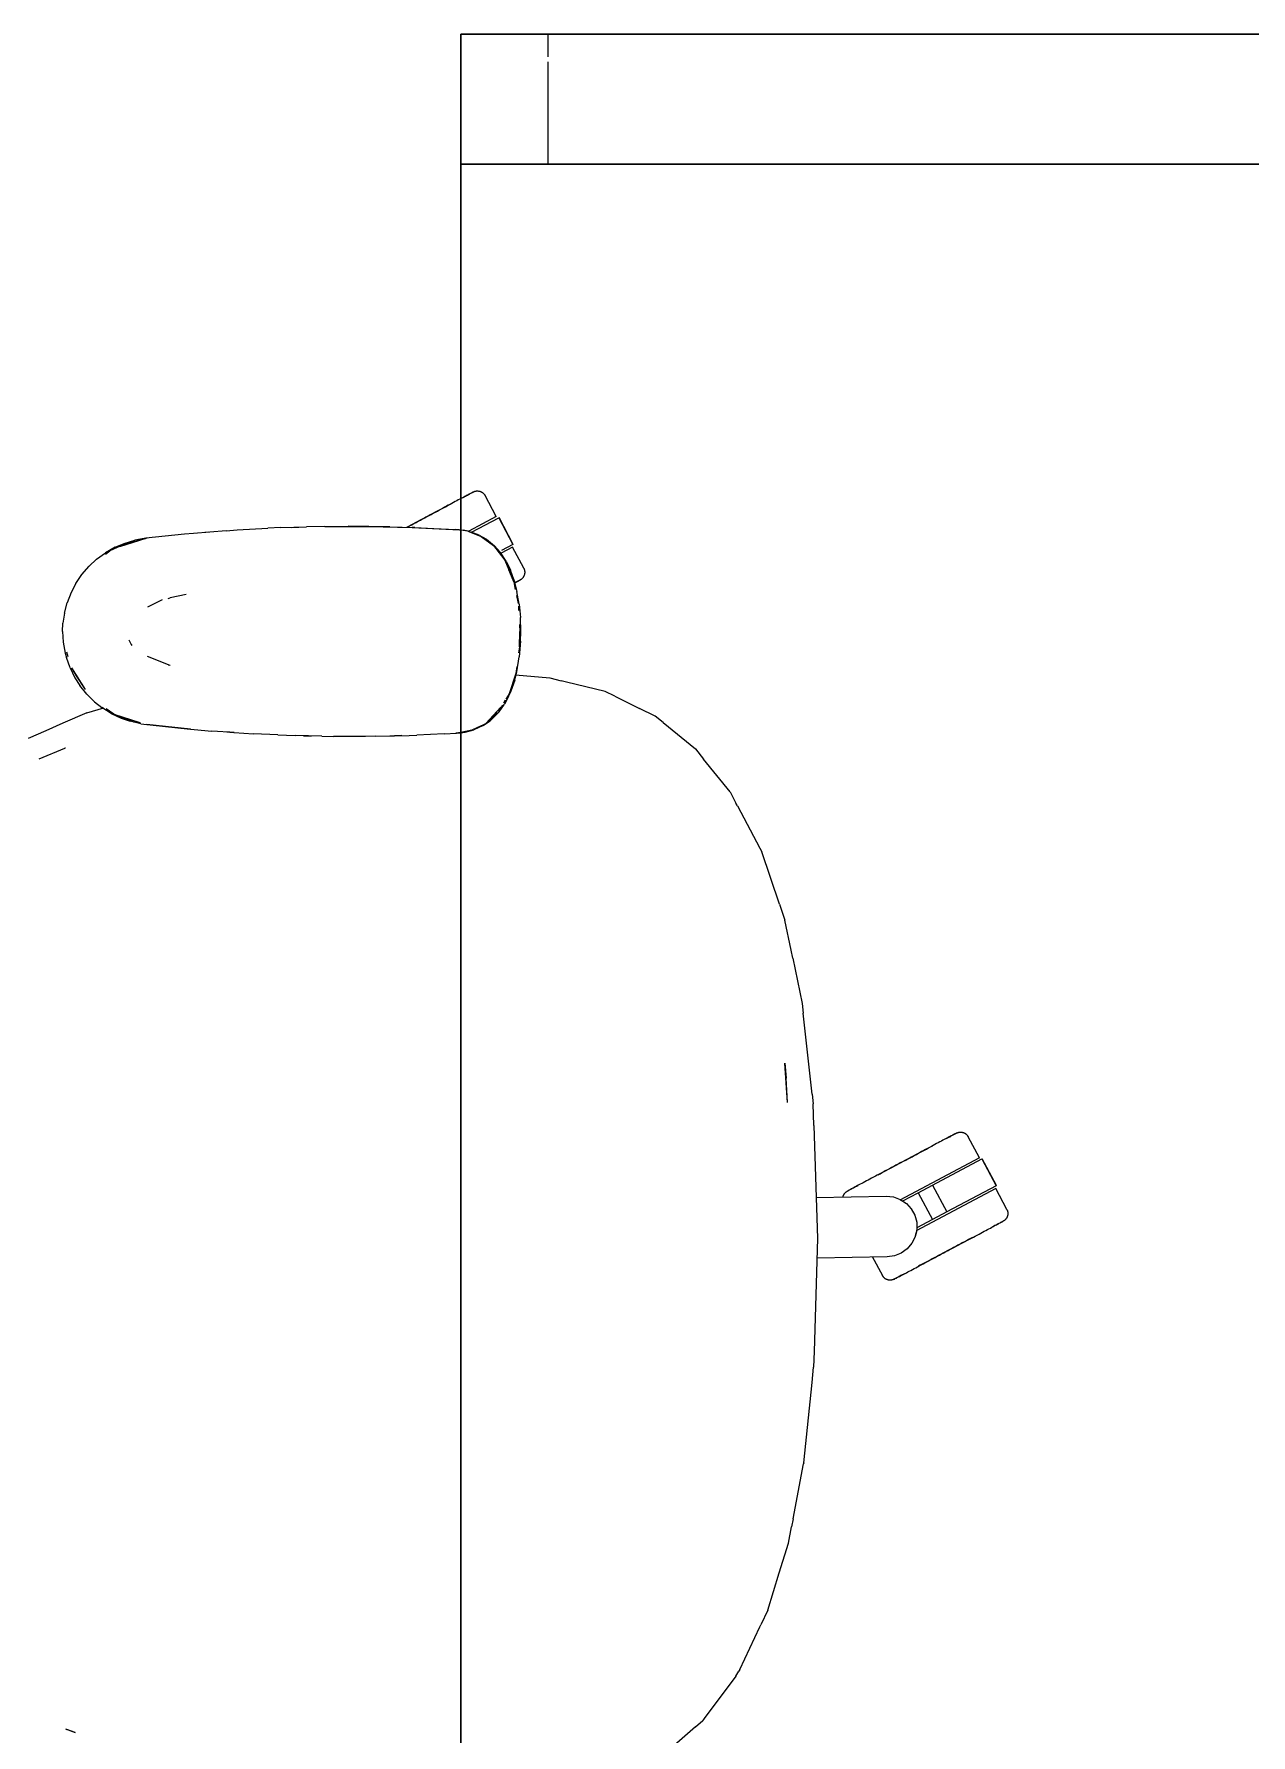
# Model space of a CAD drawing. Header units: millimetres. Extents: x 155927 to 326028, y -36033 to 97293.
# Drawn here: x 174554 to 175115, y 10221 to 11006 of the extents above; entities that cross this region are included whole.
import ezdxf

# ---------------------------------------------------------------- set-up
doc = ezdxf.new("R2010")
doc.units = ezdxf.units.MM
doc.header["$MEASUREMENT"] = 0
doc.layers.add('G-IMPT', color=8, linetype='CONTINUOUS', lineweight=9)
doc.layers.add('I-FURN', color=8, linetype='CONTINUOUS', lineweight=9)

msp = doc.modelspace()

# ---------------------------------------------------------------- linework, layer by layer
at = {"layer": 'G-IMPT'}
for p, q in [((174606.19, 10773.01), (174593.73, 10769.18)), ((174597.22, 10770.97), (174605.62, 10772.88)), ((174605.67, 10773.01), (174600.63, 10772.11)), ((174606.19, 10773.01), (174602.87, 10772.09)), ((174623.6, 10774.91), (174605.67, 10773.01)), ((174627.73, 10775.26), (174623.6, 10774.91)), ((174642.79, 10776.51), (174627.73, 10775.26)), ((174634.6, 10775.86), (174632.93, 10775.69)), ((174642.79, 10776.51), (174647.88, 10776.83)), ((174647.88, 10776.83), (174662.01, 10777.64)), ((174668.04, 10777.9), (174662.01, 10777.64)), ((174668.04, 10777.9), (174679.8, 10778.29)), ((174672.92, 10778.04), (174674.86, 10778.15)), ((174674.86, 10778.15), (174676.36, 10778.16)), ((174688.22, 10778.45), (174679.8, 10778.29)), ((174688.22, 10778.45), (174699.01, 10778.54)), ((174688.22, 10778.45), (174708.4, 10778.5)), ((174688.22, 10778.45), (174718.23, 10778.34)), ((174718.23, 10778.34), (174699.01, 10778.54)), ((174708.4, 10778.5), (174718.23, 10778.34)), ((174708.4, 10778.5), (174729.8, 10777.99)), ((174708.4, 10778.5), (174728.59, 10778.03)), ((174708.4, 10778.46), (174710.44, 10778.48)), ((174710.44, 10778.48), (174712.35, 10778.41)), ((174718.23, 10778.34), (174729.8, 10777.99)), ((174729.8, 10777.99), (174728.59, 10778.03)), ((174728.59, 10778.03), (174750.37, 10776.95)), ((174728.59, 10778.03), (174748.77, 10777.06)), ((174729.8, 10777.99), (174750.37, 10776.95)), ((174750.37, 10776.95), (174748.77, 10777.06)), ((174750.37, 10776.95), (174752.02, 10776.69)), ((174754.23, 10776.23), (174751.07, 10776.71)), ((174754.41, 10776.25), (174752.02, 10776.69)), ((174754.23, 10776.23), (174760.43, 10773.82)), ((174754.41, 10776.25), (174755.76, 10775.88)), ((174759.4, 10774.49), (174755.76, 10775.88)), ((174759.4, 10774.49), (174762.83, 10772.53)), ((174760.43, 10773.82), (174766.05, 10769.65)), ((174762.83, 10772.53), (174766.57, 10769.45)), ((174583, 10763.33), (174587.09, 10766.32)), ((174587.05, 10765.63), (174589.15, 10767.23)), ((174591.53, 10768.84), (174587.09, 10766.32)), ((174597.22, 10770.97), (174589.15, 10767.23)), ((174591.53, 10768.84), (174595.77, 10770.65)), ((174593.73, 10769.18), (174602.87, 10772.09)), ((174595.77, 10770.65), (174600.63, 10772.11)), ((174766.06, 10769.65), (174771.27, 10762.86)), ((174769.24, 10766.41), (174766.57, 10769.45)), ((174771.9, 10762.37), (174769.24, 10766.41)), ((174576.24, 10756.33), (174579.57, 10760.16)), ((174583, 10763.33), (174579.57, 10760.16)), ((174771.27, 10762.86), (174773.11, 10758.47)), ((174771.9, 10762.37), (174773.88, 10758.29)), ((174775.44, 10752.84), (174773.11, 10758.47)), ((174775.46, 10753.96), (174773.88, 10758.29)), ((174573.41, 10752.16), (174571.22, 10748)), ((174573.41, 10752.16), (174576.24, 10756.33)), ((174775.44, 10752.84), (174776.15, 10749.38)), ((174775.46, 10753.96), (174776.89, 10748.48)), ((174568.13, 10738.42), (174569.39, 10743.29)), ((174571.22, 10748), (174569.39, 10743.29)), ((174606.56, 10741.44), (174613.34, 10744.7)), ((174616.04, 10745.22), (174616.96, 10745.47)), ((174624.39, 10747.04), (174616.96, 10745.47)), ((174776.71, 10746.63), (174777.48, 10742.88)), ((174777.89, 10742.55), (174776.89, 10748.48)), ((174777.55, 10741.75), (174777.68, 10739.68)), ((174777.89, 10742.55), (174778.46, 10736.4)), ((174567.31, 10730.06), (174567.48, 10733.91)), ((174568.13, 10738.42), (174567.48, 10733.91)), ((174778.07, 10733.17), (174778.27, 10730.06)), ((174778.64, 10730.06), (174778.46, 10736.4)), ((174567.31, 10730.06), (174567.61, 10725.02)), ((174597.92, 10726.23), (174598.94, 10724.01)), ((174778.55, 10725.55), (174777.98, 10718.24)), ((174778.03, 10722.89), (174778.27, 10730.06)), ((174778.55, 10725.55), (174778.64, 10730.06)), ((174567.61, 10725.02), (174568.49, 10720.07)), ((174568.49, 10720.07), (174569.05, 10717.94)), ((174570.76, 10713.17), (174569.05, 10717.94)), ((174569.85, 10718.38), (174569.23, 10720.41)), ((174598.94, 10724.01), (174599.24, 10723.56)), ((174616.89, 10714.34), (174606.46, 10718.48)), ((174776.86, 10711.47), (174777.98, 10718.24)), ((174778.03, 10722.89), (174777.64, 10720.11)), ((174570.76, 10713.17), (174573, 10708.66)), ((174571.41, 10713.26), (174573.57, 10709.59)), ((174571.41, 10713.26), (174577.73, 10703.31)), ((174616.89, 10714.34), (174616.04, 10714.51)), ((174776.31, 10710.63), (174773.28, 10701.24)), ((174775.88, 10707.55), (174776.86, 10711.47)), ((174776.18, 10710.01), (174792.05, 10708.57)), ((174776.77, 10713.92), (174776.31, 10710.63)), ((174573, 10708.66), (174575.27, 10705.11)), ((174573.57, 10709.59), (174577.73, 10703.31)), ((174578.46, 10701.14), (174575.27, 10705.11)), ((174774.14, 10702.46), (174771.94, 10697.82)), ((174775.88, 10707.55), (174774.14, 10702.46)), ((174792.05, 10708.57), (174797.34, 10707.27)), ((174799.72, 10706.69), (174797.34, 10707.27)), ((174817.66, 10702.29), (174799.72, 10706.69)), ((174822.02, 10700.14), (174817.66, 10702.29)), ((174578.46, 10701.14), (174582.06, 10697.59)), ((174578.54, 10692.52), (174586.36, 10694.78)), ((174582.06, 10697.59), (174585.37, 10694.96)), ((174589.7, 10692.23), (174585.37, 10694.96)), ((174591.02, 10691.84), (174587.44, 10694.26)), ((174769.51, 10695.03), (174762.61, 10687.64)), ((174769.51, 10695.03), (174768.23, 10693.56)), ((174770.2, 10696.09), (174768.32, 10692.94)), ((174768.68, 10692.99), (174771.13, 10696.45)), ((174771.53, 10698.32), (174770.67, 10696.88)), ((174771.94, 10697.82), (174771.13, 10696.45)), ((174773.28, 10701.24), (174771.81, 10698.79)), ((174822.02, 10700.14), (174833.49, 10694.49)), ((174840.65, 10690.97), (174833.49, 10694.49)), ((174567.41, 10687.66), (174559.58, 10684.24)), ((174578.54, 10692.52), (174567.41, 10687.66)), ((174589.7, 10692.23), (174594.28, 10690.04)), ((174600.24, 10688.23), (174591.02, 10691.84)), ((174591.02, 10691.84), (174593.73, 10690.94)), ((174591.02, 10691.84), (174602.87, 10688.02)), ((174593.73, 10690.94), (174602.87, 10688.02)), ((174594.28, 10690.04), (174598.41, 10688.6)), ((174603.37, 10687.44), (174598.41, 10688.6)), ((174603.29, 10687.66), (174600.24, 10688.23)), ((174603.37, 10687.44), (174626.32, 10684.98)), ((174603.37, 10687.44), (174606.19, 10687.11)), ((174603.37, 10687.44), (174624.81, 10685.09)), ((174626.32, 10684.98), (174606.19, 10687.11)), ((174760.37, 10686.53), (174756.11, 10684.43)), ((174761.28, 10686.61), (174756.95, 10684.62)), ((174760.37, 10686.53), (174762.61, 10687.64)), ((174761.28, 10686.61), (174764.5, 10688.81)), ((174767.69, 10692.36), (174762.61, 10687.64)), ((174762.61, 10687.64), (174765.02, 10689.87)), ((174765.82, 10689.95), (174764.5, 10688.81)), ((174767.69, 10692.93), (174765.02, 10689.87)), ((174765.82, 10689.95), (174768.68, 10692.99)), ((174844.31, 10687.99), (174840.65, 10690.97)), ((174844.31, 10687.99), (174859.25, 10675.82)), ((174559.58, 10684.24), (174551.41, 10680.67)), ((174624.81, 10685.09), (174636.2, 10684.1)), ((174646.49, 10683.37), (174636.2, 10684.1)), ((174644.45, 10683.51), (174643.03, 10683.64)), ((174644.45, 10683.51), (174646.35, 10683.42)), ((174646.49, 10683.37), (174655.36, 10682.81)), ((174666.67, 10682.27), (174655.36, 10682.81)), ((174666.67, 10682.27), (174674.55, 10681.98)), ((174686.85, 10681.69), (174674.55, 10681.98)), ((174678.42, 10681.9), (174680.08, 10681.82)), ((174680.08, 10681.82), (174682.16, 10681.82)), ((174686.85, 10681.69), (174692.33, 10681.61)), ((174707.04, 10681.61), (174692.33, 10681.61)), ((174711.55, 10681.66), (174707.04, 10681.61)), ((174711.55, 10681.66), (174727.22, 10682.04)), ((174718.28, 10681.83), (174720.49, 10681.83)), ((174723.82, 10681.98), (174720.49, 10681.83)), ((174727.22, 10682.04), (174730.77, 10682.16)), ((174743.33, 10682.78), (174730.77, 10682.16)), ((174743.33, 10682.78), (174748.99, 10683.06)), ((174751.07, 10683.49), (174748.77, 10683.06)), ((174748.99, 10683.06), (174751.07, 10683.32)), ((174756.11, 10684.43), (174751.07, 10683.49)), ((174751.07, 10683.32), (174753, 10683.56)), ((174753, 10683.56), (174756.95, 10684.62)), ((174556.52, 10671.21), (174568.37, 10676.14)), ((174568.64, 10676.24), (174568.37, 10676.14)), ((174859.25, 10675.82), (174863.02, 10671.16)), ((174875.22, 10656.02), (174863.02, 10671.16)), ((174875.22, 10656.02), (174877.93, 10650.89)), ((174878.66, 10649.52), (174877.93, 10650.89)), ((174878.66, 10649.52), (174888.95, 10630.01)), ((174888.95, 10630.01), (174889.83, 10628.35)), ((174897.98, 10604.26), (174889.83, 10628.35)), ((174897.98, 10604.26), (174900.5, 10596.82)), ((174903.37, 10583), (174900.5, 10596.82)), ((174904.13, 10579.32), (174903.37, 10583)), ((174904.13, 10579.32), (174908.48, 10558.38)), ((174908.48, 10558.38), (174908.97, 10553.96)), ((174913.09, 10516.52), (174908.97, 10553.96)), ((174900.45, 10530.96), (174901.06, 10524.01)), ((174901.7, 10512.68), (174900.45, 10530.96)), ((174901.7, 10512.68), (174901.06, 10524.01)), ((174913.09, 10516.52), (174913.58, 10512.15)), ((174913.9, 10502.2), (174913.58, 10512.15)), ((174913.9, 10502.2), (174915.6, 10450.02)), ((174915.6, 10450.02), (174913.99, 10397.86)), ((174913.99, 10397.86), (174913.76, 10390.6)), ((174913.03, 10383.53), (174913.76, 10390.6)), ((174909.21, 10346.54), (174913.03, 10383.53)), ((174904.25, 10320.7), (174909.12, 10346.08)), ((174909.21, 10346.54), (174909.12, 10346.08)), ((174904.25, 10320.7), (174903.55, 10317.03)), ((174902.09, 10309.43), (174903.55, 10317.03)), ((174897.9, 10295.82), (174902.09, 10309.43)), ((174892.58, 10278.55), (174897.9, 10295.82)), ((174892.58, 10278.55), (174889.39, 10271.79)), ((174879.69, 10251.23), (174888.95, 10270.87)), ((174888.95, 10270.87), (174889.39, 10271.79)), ((174877.86, 10248.17), (174863.29, 10228.68)), ((174877.86, 10248.17), (174878.32, 10248.94)), ((174878.32, 10248.94), (174879.27, 10250.52)), ((174879.69, 10251.23), (174879.27, 10250.52)), ((174568.63, 10223.81), (174573.09, 10222.17)), ((174568.63, 10223.81), (174569.21, 10223.55)), ((174573.09, 10222.17), (174569.21, 10223.55)), ((174859.31, 10224.84), (174844.53, 10211.82)), ((174859.31, 10224.84), (174862.57, 10227.71)), ((174863.29, 10228.68), (174862.57, 10227.71))]:
    msp.add_line(p, q, dxfattribs=at)
at = {"layer": 'I-FURN'}
for p, q in [((174751.07, 11005.6), (175551.07, 11005.6)), ((174791.07, 11005.6), (174751.07, 11005.6)), ((174751.07, 11005.6), (174751.07, 10945.6)), ((174751.07, 10945.6), (174751.07, 11005.6)), ((175551.07, 11005.6), (174751.07, 11005.6)), ((174751.07, 11005.6), (174751.07, 9405.6)), ((174751.07, 9405.6), (174751.07, 11005.6)), ((174751.07, 11005.6), (175551.07, 11005.6)), ((175511.07, 11005.6), (174791.07, 11005.6)), ((174791.07, 11005.6), (174791.07, 10995.02)), ((174791.07, 11005.6), (174791.07, 10995.02)), ((174791.07, 10992.7), (174791.07, 10945.6)), ((174791.07, 10992.7), (174791.07, 10945.6)), ((174751.07, 10945.6), (174791.07, 10945.6)), ((175186.07, 10945.6), (174751.07, 10945.6)), ((174791.07, 10945.6), (175511.07, 10945.6)), ((174745.2, 10788.21), (174744.34, 10787.76)), ((174744.74, 10787.97), (174745.58, 10788.42)), ((174746.03, 10788.65), (174745.2, 10788.21)), ((174746.84, 10789.09), (174746.03, 10788.65)), ((174747.63, 10789.51), (174746.84, 10789.09)), ((174748.39, 10789.91), (174747.63, 10789.51)), ((174749.13, 10790.3), (174748.39, 10789.91)), ((174749.83, 10790.68), (174749.13, 10790.3)), ((174750.51, 10791.04), (174749.83, 10790.68)), ((174751.16, 10791.38), (174750.51, 10791.04)), ((174751.78, 10791.71), (174751.16, 10791.38)), ((174752.36, 10792.02), (174751.78, 10791.71)), ((174752.05, 10791.86), (174752.62, 10792.16)), ((174752.91, 10792.31), (174752.36, 10792.02)), ((174752.62, 10792.16), (174753.15, 10792.44)), ((174753.43, 10792.59), (174752.91, 10792.31)), ((174753.15, 10792.44), (174753.65, 10792.71)), ((174753.91, 10792.84), (174753.43, 10792.59)), ((174753.65, 10792.71), (174754.12, 10792.96)), ((174754.36, 10793.08), (174753.91, 10792.84)), ((174754.12, 10792.96), (174754.55, 10793.18)), ((174754.77, 10793.3), (174754.36, 10793.08)), ((174754.55, 10793.18), (174754.94, 10793.39)), ((174755.14, 10793.5), (174754.77, 10793.3)), ((174754.94, 10793.39), (174755.3, 10793.58)), ((174755.47, 10793.68), (174755.14, 10793.5)), ((174755.3, 10793.58), (174755.62, 10793.75)), ((174755.77, 10793.83), (174755.47, 10793.68)), ((174755.62, 10793.75), (174755.9, 10793.9)), ((174756.03, 10793.97), (174755.77, 10793.83)), ((174755.9, 10793.9), (174756.14, 10794.03)), ((174756.25, 10794.09), (174756.03, 10793.97)), ((174756.14, 10794.03), (174756.34, 10794.14)), ((174756.43, 10794.18), (174756.25, 10794.09)), ((174756.34, 10794.14), (174756.5, 10794.22)), ((174756.57, 10794.26), (174756.43, 10794.18)), ((174756.5, 10794.22), (174756.62, 10794.29)), ((174756.67, 10794.31), (174756.57, 10794.26)), ((174756.62, 10794.29), (174756.7, 10794.33)), ((174756.73, 10794.34), (174756.67, 10794.31)), ((174756.7, 10794.33), (174756.75, 10794.35)), ((174756.75, 10794.36), (174756.73, 10794.34)), ((174756.75, 10794.36), (174756.89, 10794.43)), ((174756.75, 10794.35), (174756.75, 10794.36)), ((174756.89, 10794.43), (174757.04, 10794.5)), ((174757.04, 10794.5), (174757.19, 10794.56)), ((174757.19, 10794.56), (174757.34, 10794.61)), ((174757.34, 10794.61), (174757.5, 10794.66)), ((174757.5, 10794.66), (174757.65, 10794.7)), ((174757.65, 10794.7), (174757.81, 10794.74)), ((174757.81, 10794.74), (174757.97, 10794.77)), ((174757.97, 10794.77), (174758.13, 10794.79)), ((174758.13, 10794.79), (174758.29, 10794.81)), ((174758.29, 10794.81), (174758.45, 10794.82)), ((174758.45, 10794.82), (174758.61, 10794.83)), ((174758.61, 10794.83), (174758.77, 10794.82)), ((174758.77, 10794.82), (174758.93, 10794.82)), ((174758.93, 10794.82), (174759.09, 10794.8)), ((174759.09, 10794.8), (174759.25, 10794.78)), ((174759.25, 10794.78), (174759.41, 10794.75)), ((174759.41, 10794.75), (174759.57, 10794.72)), ((174759.57, 10794.72), (174759.72, 10794.68)), ((174759.72, 10794.68), (174759.88, 10794.63)), ((174759.88, 10794.63), (174760.03, 10794.58)), ((174760.03, 10794.58), (174760.18, 10794.52)), ((174760.18, 10794.52), (174760.33, 10794.46)), ((174760.33, 10794.46), (174760.47, 10794.39)), ((174760.47, 10794.39), (174760.62, 10794.31)), ((174760.62, 10794.31), (174760.75, 10794.23)), ((174760.75, 10794.23), (174760.89, 10794.14)), ((174760.89, 10794.14), (174761.02, 10794.05)), ((174761.02, 10794.05), (174761.15, 10793.95)), ((174761.15, 10793.95), (174761.27, 10793.85)), ((174761.27, 10793.85), (174761.39, 10793.74)), ((174761.39, 10793.74), (174761.51, 10793.63)), ((174761.51, 10793.63), (174761.62, 10793.51)), ((174761.62, 10793.51), (174761.73, 10793.39)), ((174761.73, 10793.39), (174761.83, 10793.27)), ((174761.83, 10793.27), (174761.92, 10793.14)), ((174761.92, 10793.14), (174762.02, 10793)), ((174762.02, 10793), (174762.1, 10792.87)), ((174762.1, 10792.87), (174762.18, 10792.73)), ((174762.18, 10792.73), (174762.2, 10792.69)), ((174767.35, 10783), (174762.2, 10792.69)), ((174729.33, 10779.78), (174730.34, 10780.31)), ((174730.88, 10780.6), (174729.88, 10780.07)), ((174730.34, 10780.31), (174731.34, 10780.85)), ((174731.89, 10781.13), (174730.88, 10780.6)), ((174731.34, 10780.85), (174732.35, 10781.38)), ((174732.89, 10781.67), (174731.89, 10781.13)), ((174732.35, 10781.38), (174733.35, 10781.91)), ((174733.89, 10782.2), (174732.89, 10781.67)), ((174733.35, 10781.91), (174734.35, 10782.45)), ((174734.89, 10782.73), (174733.89, 10782.2)), ((174734.35, 10782.45), (174735.35, 10782.98)), ((174735.89, 10783.26), (174734.89, 10782.73)), ((174735.35, 10782.98), (174736.34, 10783.5)), ((174736.87, 10783.79), (174735.89, 10783.26)), ((174736.34, 10783.5), (174737.32, 10784.03)), ((174737.85, 10784.31), (174736.87, 10783.79)), ((174737.32, 10784.03), (174738.3, 10784.54)), ((174738.82, 10784.82), (174737.85, 10784.31)), ((174738.3, 10784.54), (174739.26, 10785.06)), ((174739.78, 10785.33), (174738.82, 10784.82)), ((174739.26, 10785.06), (174740.21, 10785.56)), ((174740.72, 10785.83), (174739.78, 10785.33)), ((174740.21, 10785.56), (174741.15, 10786.06)), ((174741.65, 10786.33), (174740.72, 10785.83)), ((174741.15, 10786.06), (174742.07, 10786.55)), ((174742.57, 10786.81), (174741.65, 10786.33)), ((174742.07, 10786.55), (174742.98, 10787.03)), ((174743.46, 10787.29), (174742.57, 10786.81)), ((174742.98, 10787.03), (174743.87, 10787.51)), ((174744.34, 10787.76), (174743.46, 10787.29)), ((174743.87, 10787.51), (174744.74, 10787.97)), ((174767.35, 10783), (174754.69, 10776.27)), ((174755.97, 10775.82), (174768.47, 10782.47)), ((174768.47, 10782.47), (174775.05, 10770.11)), ((174775.22, 10770.2), (174768.65, 10782.56)), ((174726.89, 10778.48), (174725.9, 10777.95)), ((174726.35, 10778.19), (174727.34, 10778.72)), ((174727.88, 10779), (174726.89, 10778.48)), ((174727.34, 10778.72), (174728.34, 10779.25)), ((174728.87, 10779.53), (174727.88, 10779)), ((174728.34, 10779.25), (174729.33, 10779.78)), ((174729.88, 10780.07), (174728.87, 10779.53)), ((174774.86, 10768.88), (174769.67, 10766.12)), ((174775.05, 10770.11), (174769.76, 10767.29)), ((174780.01, 10759.19), (174774.86, 10768.88)), ((174780.01, 10759.19), (174780.09, 10759.05)), ((174780.09, 10759.05), (174780.15, 10758.9)), ((174780.15, 10758.9), (174780.21, 10758.75)), ((174780.21, 10758.75), (174780.27, 10758.6)), ((174780.27, 10758.6), (174780.32, 10758.45)), ((174780.32, 10758.45), (174780.36, 10758.29)), ((174780.36, 10758.29), (174780.4, 10758.13)), ((174780.4, 10758.13), (174780.43, 10757.97)), ((174780.43, 10757.97), (174780.45, 10757.82)), ((174780.46, 10756.85), (174780.44, 10756.69)), ((174780.45, 10757.82), (174780.47, 10757.66)), ((174780.47, 10757.01), (174780.46, 10756.85)), ((174780.47, 10757.66), (174780.48, 10757.49)), ((174780.48, 10757.17), (174780.47, 10757.01)), ((174780.48, 10757.49), (174780.48, 10757.33)), ((174780.48, 10757.33), (174780.48, 10757.17)), ((174775.72, 10752.34), (174776.15, 10752.57)), ((174776.36, 10752.68), (174775.95, 10752.47)), ((174776.15, 10752.57), (174776.54, 10752.78)), ((174776.74, 10752.88), (174776.36, 10752.68)), ((174776.54, 10752.78), (174776.89, 10752.97)), ((174777.07, 10753.06), (174776.74, 10752.88)), ((174776.89, 10752.97), (174777.21, 10753.14)), ((174777.37, 10753.22), (174777.07, 10753.06)), ((174777.21, 10753.14), (174777.49, 10753.28)), ((174777.63, 10753.36), (174777.37, 10753.22)), ((174777.49, 10753.28), (174777.73, 10753.41)), ((174777.85, 10753.47), (174777.63, 10753.36)), ((174777.73, 10753.41), (174777.93, 10753.52)), ((174778.03, 10753.57), (174777.85, 10753.47)), ((174777.93, 10753.52), (174778.1, 10753.61)), ((174778.17, 10753.64), (174778.03, 10753.57)), ((174778.1, 10753.61), (174778.22, 10753.67)), ((174778.27, 10753.7), (174778.17, 10753.64)), ((174778.22, 10753.67), (174778.3, 10753.71)), ((174778.33, 10753.73), (174778.27, 10753.7)), ((174778.3, 10753.71), (174778.34, 10753.74)), ((174778.35, 10753.74), (174778.33, 10753.73)), ((174778.34, 10753.74), (174778.35, 10753.74)), ((174778.38, 10753.76), (174778.35, 10753.74)), ((174778.52, 10753.84), (174778.38, 10753.76)), ((174778.66, 10753.93), (174778.52, 10753.84)), ((174778.79, 10754.02), (174778.66, 10753.93)), ((174778.92, 10754.11), (174778.79, 10754.02)), ((174779.05, 10754.21), (174778.92, 10754.11)), ((174779.17, 10754.32), (174779.05, 10754.21)), ((174779.29, 10754.43), (174779.17, 10754.32)), ((174779.4, 10754.55), (174779.29, 10754.43)), ((174779.51, 10754.67), (174779.4, 10754.55)), ((174779.61, 10754.79), (174779.51, 10754.67)), ((174779.71, 10754.92), (174779.61, 10754.79)), ((174779.8, 10755.05), (174779.71, 10754.92)), ((174779.89, 10755.19), (174779.8, 10755.05)), ((174779.97, 10755.33), (174779.89, 10755.19)), ((174780.05, 10755.47), (174779.97, 10755.33)), ((174780.12, 10755.61), (174780.05, 10755.47)), ((174780.18, 10755.76), (174780.12, 10755.61)), ((174780.24, 10755.91), (174780.18, 10755.76)), ((174780.29, 10756.06), (174780.24, 10755.91)), ((174780.34, 10756.22), (174780.29, 10756.06)), ((174780.38, 10756.37), (174780.34, 10756.22)), ((174780.41, 10756.53), (174780.38, 10756.37)), ((174780.44, 10756.69), (174780.41, 10756.53)), ((174977.8, 10497.66), (174978.15, 10497.84)), ((174978.33, 10497.94), (174977.99, 10497.76)), ((174978.15, 10497.84), (174978.47, 10498.01)), ((174978.63, 10498.1), (174978.33, 10497.94)), ((174978.47, 10498.01), (174978.75, 10498.16)), ((174978.89, 10498.23), (174978.63, 10498.1)), ((174978.75, 10498.16), (174978.99, 10498.29)), ((174979.1, 10498.35), (174978.89, 10498.23)), ((174978.99, 10498.29), (174979.19, 10498.4)), ((174979.28, 10498.45), (174979.1, 10498.35)), ((174979.19, 10498.4), (174979.35, 10498.48)), ((174979.43, 10498.52), (174979.28, 10498.45)), ((174979.35, 10498.48), (174979.48, 10498.55)), ((174979.53, 10498.57), (174979.43, 10498.52)), ((174979.48, 10498.55), (174979.56, 10498.59)), ((174979.59, 10498.61), (174979.53, 10498.57)), ((174979.56, 10498.59), (174979.6, 10498.61)), ((174979.61, 10498.62), (174979.59, 10498.61)), ((174979.6, 10498.61), (174979.61, 10498.62)), ((174979.61, 10498.62), (174979.75, 10498.69)), ((174979.75, 10498.69), (174979.9, 10498.76)), ((174979.9, 10498.76), (174980.05, 10498.82)), ((174980.05, 10498.82), (174980.2, 10498.87)), ((174980.2, 10498.87), (174980.35, 10498.92)), ((174980.35, 10498.92), (174980.51, 10498.96)), ((174980.51, 10498.96), (174980.66, 10499)), ((174980.66, 10499), (174980.82, 10499.03)), ((174980.82, 10499.03), (174980.98, 10499.06)), ((174980.98, 10499.06), (174981.14, 10499.07)), ((174981.14, 10499.07), (174981.3, 10499.08)), ((174981.3, 10499.08), (174981.46, 10499.09)), ((174981.46, 10499.09), (174981.62, 10499.09)), ((174981.62, 10499.09), (174981.79, 10499.08)), ((174981.79, 10499.08), (174981.95, 10499.06)), ((174981.95, 10499.06), (174982.11, 10499.04)), ((174982.11, 10499.04), (174982.26, 10499.01)), ((174982.26, 10499.01), (174982.42, 10498.98)), ((174982.42, 10498.98), (174982.58, 10498.94)), ((174982.58, 10498.94), (174982.73, 10498.89)), ((174982.73, 10498.89), (174982.88, 10498.84)), ((174982.88, 10498.84), (174983.04, 10498.78)), ((174983.04, 10498.78), (174983.18, 10498.72)), ((174983.18, 10498.72), (174983.33, 10498.65)), ((174983.33, 10498.65), (174983.47, 10498.57)), ((174983.47, 10498.57), (174983.61, 10498.49)), ((174983.61, 10498.49), (174983.74, 10498.4)), ((174983.74, 10498.4), (174983.88, 10498.31)), ((174983.88, 10498.31), (174984, 10498.21)), ((174984, 10498.21), (174984.13, 10498.11)), ((174984.13, 10498.11), (174984.25, 10498)), ((174984.25, 10498), (174984.36, 10497.89)), ((174984.36, 10497.89), (174984.48, 10497.77)), ((174963.58, 10490.09), (174962.63, 10489.59)), ((174963.07, 10489.82), (174964.01, 10490.32)), ((174964.51, 10490.59), (174963.58, 10490.09)), ((174964.01, 10490.32), (174964.93, 10490.81)), ((174965.42, 10491.07), (174964.51, 10490.59)), ((174964.93, 10490.81), (174965.84, 10491.29)), ((174966.32, 10491.55), (174965.42, 10491.07)), ((174965.84, 10491.29), (174966.72, 10491.77)), ((174967.19, 10492.02), (174966.32, 10491.55)), ((174966.72, 10491.77), (174967.59, 10492.23)), ((174968.05, 10492.47), (174967.19, 10492.02)), ((174967.59, 10492.23), (174968.44, 10492.68)), ((174968.89, 10492.92), (174968.05, 10492.47)), ((174969.7, 10493.35), (174968.89, 10492.92)), ((174970.48, 10493.77), (174969.7, 10493.35)), ((174971.25, 10494.17), (174970.48, 10493.77)), ((174971.98, 10494.56), (174971.25, 10494.17)), ((174972.69, 10494.94), (174971.98, 10494.56)), ((174973.37, 10495.3), (174972.69, 10494.94)), ((174974.01, 10495.64), (174973.37, 10495.3)), ((174974.63, 10495.97), (174974.01, 10495.64)), ((174975.22, 10496.28), (174974.63, 10495.97)), ((174974.9, 10496.12), (174975.47, 10496.42)), ((174975.77, 10496.58), (174975.22, 10496.28)), ((174975.47, 10496.42), (174976.01, 10496.7)), ((174976.28, 10496.85), (174975.77, 10496.58)), ((174976.01, 10496.7), (174976.51, 10496.97)), ((174976.77, 10497.11), (174976.28, 10496.85)), ((174976.51, 10496.97), (174976.98, 10497.22)), ((174977.21, 10497.34), (174976.77, 10497.11)), ((174976.98, 10497.22), (174977.4, 10497.45)), ((174977.62, 10497.56), (174977.21, 10497.34)), ((174977.4, 10497.45), (174977.8, 10497.66)), ((174977.99, 10497.76), (174977.62, 10497.56)), ((174984.48, 10497.77), (174984.58, 10497.65)), ((174984.58, 10497.65), (174984.68, 10497.53)), ((174984.68, 10497.53), (174984.78, 10497.4)), ((174984.78, 10497.4), (174984.87, 10497.27)), ((174984.87, 10497.27), (174984.96, 10497.13)), ((174984.96, 10497.13), (174985.04, 10496.99)), ((174985.04, 10496.99), (174985.06, 10496.95)), ((174990.21, 10487.26), (174985.06, 10496.95)), ((174948.76, 10482.21), (174947.78, 10481.7)), ((174948.23, 10481.93), (174949.21, 10482.45)), ((174949.74, 10482.74), (174948.76, 10482.21)), ((174949.21, 10482.45), (174950.2, 10482.98)), ((174950.73, 10483.26), (174949.74, 10482.74)), ((174950.2, 10482.98), (174951.19, 10483.51)), ((174951.73, 10483.79), (174950.73, 10483.26)), ((174951.19, 10483.51), (174952.19, 10484.04)), ((174952.73, 10484.33), (174951.73, 10483.79)), ((174952.19, 10484.04), (174953.19, 10484.57)), ((174953.73, 10484.86), (174952.73, 10484.33)), ((174953.19, 10484.57), (174954.2, 10485.11)), ((174990.21, 10487.26), (174953.46, 10467.72)), ((174954.74, 10485.4), (174953.73, 10484.86)), ((174954.2, 10485.11), (174955.2, 10485.64)), ((174955.74, 10485.93), (174954.74, 10485.4)), ((174955.2, 10485.64), (174956.21, 10486.18)), ((174956.75, 10486.46), (174955.74, 10485.93)), ((174956.21, 10486.18), (174957.21, 10486.71)), ((174957.75, 10486.99), (174956.75, 10486.46)), ((174957.21, 10486.71), (174958.21, 10487.24)), ((174958.74, 10487.52), (174957.75, 10486.99)), ((174958.21, 10487.24), (174959.2, 10487.76)), ((174959.73, 10488.05), (174958.74, 10487.52)), ((174959.2, 10487.76), (174960.18, 10488.29)), ((174960.71, 10488.57), (174959.73, 10488.05)), ((174960.18, 10488.29), (174961.15, 10488.81)), ((174961.68, 10489.08), (174960.71, 10488.57)), ((174961.15, 10488.81), (174962.12, 10489.32)), ((174962.63, 10489.59), (174961.68, 10489.08)), ((174962.12, 10489.32), (174963.07, 10489.82)), ((174968.62, 10474.65), (174991.33, 10486.73)), ((174991.33, 10486.73), (174997.9, 10474.37)), ((174998.07, 10474.46), (174991.5, 10486.82)), ((174934.03, 10474.39), (174933.46, 10474.08)), ((174933.72, 10474.22), (174934.31, 10474.53)), ((174934.63, 10474.71), (174934.03, 10474.39)), ((174935.27, 10475.04), (174934.63, 10474.71)), ((174935.93, 10475.4), (174935.27, 10475.04)), ((174936.63, 10475.76), (174935.93, 10475.4)), ((174937.35, 10476.15), (174936.63, 10475.76)), ((174938.1, 10476.55), (174937.35, 10476.15)), ((174938.87, 10476.96), (174938.1, 10476.55)), ((174939.68, 10477.39), (174938.87, 10476.96)), ((174940.5, 10477.82), (174939.68, 10477.39)), ((174941.35, 10478.27), (174940.5, 10477.82)), ((174942.21, 10478.74), (174941.35, 10478.27)), ((174943.1, 10479.21), (174942.21, 10478.74)), ((174944.01, 10479.69), (174943.1, 10479.21)), ((174943.52, 10479.43), (174944.43, 10479.91)), ((174944.93, 10480.18), (174944.01, 10479.69)), ((174944.43, 10479.91), (174945.36, 10480.41)), ((174945.87, 10480.68), (174944.93, 10480.18)), ((174945.36, 10480.41), (174946.3, 10480.91)), ((174946.82, 10481.18), (174945.87, 10480.68)), ((174946.3, 10480.91), (174947.26, 10481.42)), ((174947.78, 10481.7), (174946.82, 10481.18)), ((174947.26, 10481.42), (174948.23, 10481.93)), ((174961.98, 10471.12), (174968.62, 10474.65)), ((174968.62, 10474.65), (174975.19, 10462.29)), ((174997.9, 10474.37), (174975.19, 10462.29)), ((174914.99, 10468.98), (174947.18, 10469.54)), ((174927.3, 10469.25), (174927.34, 10469.41)), ((174927.34, 10469.41), (174927.39, 10469.56)), ((174927.39, 10469.56), (174927.44, 10469.71)), ((174927.44, 10469.71), (174927.5, 10469.86)), ((174927.5, 10469.86), (174927.56, 10470.01)), ((174927.56, 10470.01), (174927.63, 10470.16)), ((174927.63, 10470.16), (174927.71, 10470.3)), ((174927.71, 10470.3), (174927.79, 10470.44)), ((174927.79, 10470.44), (174927.88, 10470.57)), ((174927.88, 10470.57), (174927.97, 10470.71)), ((174927.97, 10470.71), (174928.07, 10470.83)), ((174928.07, 10470.83), (174928.17, 10470.96)), ((174928.17, 10470.96), (174928.28, 10471.08)), ((174928.28, 10471.08), (174928.39, 10471.19)), ((174928.39, 10471.19), (174928.51, 10471.3)), ((174928.51, 10471.3), (174928.63, 10471.41)), ((174928.63, 10471.41), (174928.75, 10471.51)), ((174928.75, 10471.51), (174928.88, 10471.61)), ((174928.88, 10471.61), (174929.02, 10471.7)), ((174929.02, 10471.7), (174929.15, 10471.78)), ((174929.15, 10471.78), (174929.29, 10471.86)), ((174929.29, 10471.86), (174929.33, 10471.89)), ((174929.33, 10471.89), (174929.35, 10471.9)), ((174929.34, 10471.89), (174929.33, 10471.89)), ((174929.38, 10471.91), (174929.34, 10471.89)), ((174929.35, 10471.9), (174929.41, 10471.93)), ((174929.46, 10471.95), (174929.38, 10471.91)), ((174929.41, 10471.93), (174929.51, 10471.98)), ((174929.58, 10472.02), (174929.46, 10471.95)), ((174929.51, 10471.98), (174929.65, 10472.06)), ((174929.74, 10472.11), (174929.58, 10472.02)), ((174929.65, 10472.06), (174929.83, 10472.15)), ((174929.95, 10472.21), (174929.74, 10472.11)), ((174929.83, 10472.15), (174930.05, 10472.27)), ((174930.19, 10472.34), (174929.95, 10472.21)), ((174930.05, 10472.27), (174930.31, 10472.41)), ((174930.47, 10472.49), (174930.19, 10472.34)), ((174930.31, 10472.41), (174930.61, 10472.56)), ((174930.78, 10472.66), (174930.47, 10472.49)), ((174930.61, 10472.56), (174930.94, 10472.74)), ((174931.14, 10472.85), (174930.78, 10472.66)), ((174930.94, 10472.74), (174931.32, 10472.94)), ((174931.53, 10473.06), (174931.14, 10472.85)), ((174931.32, 10472.94), (174931.73, 10473.16)), ((174931.96, 10473.28), (174931.53, 10473.06)), ((174931.73, 10473.16), (174932.17, 10473.4)), ((174932.43, 10473.53), (174931.96, 10473.28)), ((174932.17, 10473.4), (174932.65, 10473.65)), ((174932.93, 10473.8), (174932.43, 10473.53)), ((174932.65, 10473.65), (174933.17, 10473.93)), ((174933.46, 10474.08), (174932.93, 10473.8)), ((174933.17, 10473.93), (174933.72, 10474.22)), ((174947.18, 10469.54), (174950.53, 10469.19)), ((174950.53, 10469.19), (174953.71, 10468.05)), ((174953.71, 10468.05), (174956.52, 10466.18)), ((174954.84, 10467.32), (174961.98, 10471.12)), ((174997.72, 10473.14), (174961, 10453.61)), ((174961.98, 10471.12), (174968.55, 10458.76)), ((175002.87, 10463.45), (174997.72, 10473.14)), ((174956.52, 10466.18), (174958.8, 10463.7)), ((174958.8, 10463.7), (174960.42, 10460.74)), ((174960.42, 10460.74), (174961.28, 10457.48)), ((174968.55, 10458.76), (174961.41, 10454.96)), ((174975.19, 10462.29), (174968.55, 10458.76)), ((175002.03, 10458.58), (175001.9, 10458.48)), ((175002.14, 10458.69), (175002.03, 10458.58)), ((175002.25, 10458.81), (175002.14, 10458.69)), ((175002.36, 10458.93), (175002.25, 10458.81)), ((175002.47, 10459.05), (175002.36, 10458.93)), ((175002.56, 10459.18), (175002.47, 10459.05)), ((175002.66, 10459.31), (175002.56, 10459.18)), ((175002.74, 10459.45), (175002.66, 10459.31)), ((175002.82, 10459.59), (175002.74, 10459.45)), ((175002.9, 10459.73), (175002.82, 10459.59)), ((175002.87, 10463.45), (175002.94, 10463.31)), ((175002.97, 10459.87), (175002.9, 10459.73)), ((175002.94, 10463.31), (175003.01, 10463.16)), ((175003.04, 10460.02), (175002.97, 10459.87)), ((175003.01, 10463.16), (175003.07, 10463.01)), ((175003.09, 10460.17), (175003.04, 10460.02)), ((175003.07, 10463.01), (175003.12, 10462.86)), ((175003.15, 10460.33), (175003.09, 10460.17)), ((175003.12, 10462.86), (175003.17, 10462.71)), ((175003.19, 10460.48), (175003.15, 10460.33)), ((175003.17, 10462.71), (175003.22, 10462.55)), ((175003.23, 10460.64), (175003.19, 10460.48)), ((175003.22, 10462.55), (175003.25, 10462.39)), ((175003.27, 10460.79), (175003.23, 10460.64)), ((175003.25, 10462.39), (175003.28, 10462.24)), ((175003.29, 10460.95), (175003.27, 10460.79)), ((175003.28, 10462.24), (175003.31, 10462.08)), ((175003.31, 10461.11), (175003.29, 10460.95)), ((175003.31, 10462.08), (175003.32, 10461.92)), ((175003.33, 10461.27), (175003.31, 10461.11)), ((175003.32, 10461.92), (175003.33, 10461.76)), ((175003.33, 10461.76), (175003.34, 10461.59)), ((175003.34, 10461.43), (175003.33, 10461.27)), ((175003.34, 10461.59), (175003.34, 10461.43)), ((174960.59, 10450.82), (174959.07, 10447.8)), ((174961.34, 10454.11), (174960.59, 10450.82)), ((174961.28, 10457.48), (174961.34, 10454.11)), ((174987.43, 10450.68), (174988.32, 10451.15)), ((174988.32, 10451.15), (174989.19, 10451.61)), ((174989.19, 10451.61), (174990.03, 10452.06)), ((174990.03, 10452.06), (174990.86, 10452.5)), ((174990.86, 10452.5), (174991.66, 10452.93)), ((174991.66, 10452.93), (174992.43, 10453.34)), ((174992.43, 10453.34), (174993.18, 10453.74)), ((174993.18, 10453.74), (174993.91, 10454.12)), ((174993.91, 10454.12), (174994.6, 10454.49)), ((174994.6, 10454.49), (174995.26, 10454.84)), ((174995.26, 10454.84), (174995.9, 10455.18)), ((174995.9, 10455.18), (174996.5, 10455.5)), ((174996.81, 10455.67), (174996.23, 10455.36)), ((174996.5, 10455.5), (174997.07, 10455.8)), ((174997.36, 10455.96), (174996.81, 10455.67)), ((174997.07, 10455.8), (174997.6, 10456.09)), ((174997.88, 10456.23), (174997.36, 10455.96)), ((174997.6, 10456.09), (174998.11, 10456.35)), ((174998.36, 10456.49), (174997.88, 10456.23)), ((174998.11, 10456.35), (174998.57, 10456.6)), ((174998.81, 10456.73), (174998.36, 10456.49)), ((174998.57, 10456.6), (174999, 10456.83)), ((174999.22, 10456.95), (174998.81, 10456.73)), ((174999, 10456.83), (174999.39, 10457.04)), ((174999.59, 10457.14), (174999.22, 10456.95)), ((174999.39, 10457.04), (174999.75, 10457.23)), ((174999.93, 10457.32), (174999.59, 10457.14)), ((174999.75, 10457.23), (175000.07, 10457.4)), ((175000.22, 10457.48), (174999.93, 10457.32)), ((175000.07, 10457.4), (175000.35, 10457.55)), ((175000.48, 10457.62), (175000.22, 10457.48)), ((175000.35, 10457.55), (175000.59, 10457.67)), ((175000.7, 10457.73), (175000.48, 10457.62)), ((175000.59, 10457.67), (175000.79, 10457.78)), ((175000.88, 10457.83), (175000.7, 10457.73)), ((175000.79, 10457.78), (175000.95, 10457.87)), ((175001.02, 10457.9), (175000.88, 10457.83)), ((175000.95, 10457.87), (175001.07, 10457.93)), ((175001.12, 10457.96), (175001.02, 10457.9)), ((175001.07, 10457.93), (175001.15, 10457.98)), ((175001.18, 10457.99), (175001.12, 10457.96)), ((175001.15, 10457.98), (175001.2, 10458)), ((175001.2, 10458), (175001.18, 10457.99)), ((175001.24, 10458.02), (175001.2, 10458)), ((175001.2, 10458), (175001.2, 10458)), ((175001.38, 10458.1), (175001.24, 10458.02)), ((175001.52, 10458.19), (175001.38, 10458.1)), ((175001.65, 10458.28), (175001.52, 10458.19)), ((175001.78, 10458.37), (175001.65, 10458.28)), ((175001.9, 10458.48), (175001.78, 10458.37)), ((174954.14, 10443.28), (174951.01, 10442.02)), ((174956.88, 10445.24), (174954.14, 10443.28)), ((174959.07, 10447.8), (174956.88, 10445.24)), ((174971.79, 10442.36), (174972.79, 10442.89)), ((174973.32, 10443.18), (174972.33, 10442.65)), ((174972.79, 10442.89), (174973.79, 10443.42)), ((174974.33, 10443.71), (174973.32, 10443.18)), ((174973.79, 10443.42), (174974.79, 10443.96)), ((174975.33, 10444.25), (174974.33, 10443.71)), ((174974.79, 10443.96), (174975.79, 10444.49)), ((174976.34, 10444.78), (174975.33, 10444.25)), ((174975.79, 10444.49), (174976.8, 10445.03)), ((174977.34, 10445.31), (174976.34, 10444.78)), ((174976.8, 10445.03), (174977.8, 10445.56)), ((174978.34, 10445.85), (174977.34, 10445.31)), ((174977.8, 10445.56), (174978.8, 10446.09)), ((174979.34, 10446.38), (174978.34, 10445.85)), ((174978.8, 10446.09), (174979.8, 10446.62)), ((174980.34, 10446.91), (174979.34, 10446.38)), ((174979.8, 10446.62), (174980.79, 10447.15)), ((174981.32, 10447.43), (174980.34, 10446.91)), ((174980.79, 10447.15), (174981.78, 10447.67)), ((174982.3, 10447.95), (174981.32, 10447.43)), ((174981.78, 10447.67), (174982.75, 10448.19)), ((174983.27, 10448.47), (174982.3, 10447.95)), ((174982.75, 10448.19), (174983.71, 10448.7)), ((174984.23, 10448.98), (174983.27, 10448.47)), ((174983.71, 10448.7), (174984.67, 10449.21)), ((174985.17, 10449.48), (174984.23, 10448.98)), ((174984.67, 10449.21), (174985.6, 10449.71)), ((174986.1, 10449.97), (174985.17, 10449.48)), ((174985.6, 10449.71), (174986.53, 10450.2)), ((174987.02, 10450.46), (174986.1, 10449.97)), ((174986.53, 10450.2), (174987.43, 10450.68)), ((174947.66, 10441.56), (174915.32, 10440.99)), ((174940.78, 10441.78), (174945.48, 10432.94)), ((174951.01, 10442.02), (174947.66, 10441.56)), ((174957.84, 10434.95), (174958.55, 10435.32)), ((174958.55, 10435.32), (174959.29, 10435.71)), ((174959.29, 10435.71), (174960.05, 10436.12)), ((174960.05, 10436.12), (174960.84, 10436.54)), ((174960.84, 10436.54), (174961.65, 10436.97)), ((174961.65, 10436.97), (174962.48, 10437.41)), ((174962.94, 10437.66), (174962.1, 10437.21)), ((174962.48, 10437.41), (174963.34, 10437.87)), ((174963.81, 10438.12), (174962.94, 10437.66)), ((174963.34, 10437.87), (174964.22, 10438.34)), ((174964.7, 10438.59), (174963.81, 10438.12)), ((174964.22, 10438.34), (174965.11, 10438.81)), ((174965.6, 10439.07), (174964.7, 10438.59)), ((174965.11, 10438.81), (174966.03, 10439.3)), ((174966.53, 10439.56), (174965.6, 10439.07)), ((174966.03, 10439.3), (174966.96, 10439.79)), ((174967.46, 10440.06), (174966.53, 10439.56)), ((174966.96, 10439.79), (174967.9, 10440.29)), ((174968.42, 10440.57), (174967.46, 10440.06)), ((174967.9, 10440.29), (174968.86, 10440.8)), ((174969.38, 10441.08), (174968.42, 10440.57)), ((174968.86, 10440.8), (174969.83, 10441.32)), ((174970.35, 10441.6), (174969.38, 10441.08)), ((174969.83, 10441.32), (174970.8, 10441.84)), ((174971.34, 10442.12), (174970.35, 10441.6)), ((174970.8, 10441.84), (174971.79, 10442.36)), ((174972.33, 10442.65), (174971.34, 10442.12)), ((174945.5, 10432.9), (174945.48, 10432.94)), ((174945.58, 10432.76), (174945.5, 10432.9)), ((174945.66, 10432.62), (174945.58, 10432.76)), ((174945.75, 10432.49), (174945.66, 10432.62)), ((174945.85, 10432.36), (174945.75, 10432.49)), ((174945.95, 10432.23), (174945.85, 10432.36)), ((174946.06, 10432.11), (174945.95, 10432.23)), ((174946.17, 10432), (174946.06, 10432.11)), ((174946.28, 10431.88), (174946.17, 10432)), ((174946.4, 10431.78), (174946.28, 10431.88)), ((174946.53, 10431.67), (174946.4, 10431.78)), ((174946.66, 10431.57), (174946.53, 10431.67)), ((174946.79, 10431.48), (174946.66, 10431.57)), ((174946.92, 10431.4), (174946.79, 10431.48)), ((174947.06, 10431.31), (174946.92, 10431.4)), ((174947.2, 10431.24), (174947.06, 10431.31)), ((174947.35, 10431.17), (174947.2, 10431.24)), ((174947.5, 10431.1), (174947.35, 10431.17)), ((174947.65, 10431.04), (174947.5, 10431.1)), ((174947.8, 10430.99), (174947.65, 10431.04)), ((174947.95, 10430.95), (174947.8, 10430.99)), ((174948.11, 10430.91), (174947.95, 10430.95)), ((174948.27, 10430.87), (174948.11, 10430.91)), ((174948.43, 10430.84), (174948.27, 10430.87)), ((174948.59, 10430.82), (174948.43, 10430.84)), ((174948.75, 10430.81), (174948.59, 10430.82)), ((174948.91, 10430.8), (174948.75, 10430.81)), ((174949.07, 10430.8), (174948.91, 10430.8)), ((174949.23, 10430.8), (174949.07, 10430.8)), ((174949.39, 10430.81), (174949.23, 10430.8)), ((174949.55, 10430.83), (174949.39, 10430.81)), ((174949.71, 10430.86), (174949.55, 10430.83)), ((174949.87, 10430.89), (174949.71, 10430.86)), ((174950.03, 10430.92), (174949.87, 10430.89)), ((174950.18, 10430.96), (174950.03, 10430.92)), ((174950.34, 10431.01), (174950.18, 10430.96)), ((174950.49, 10431.07), (174950.34, 10431.01)), ((174950.64, 10431.13), (174950.49, 10431.07)), ((174950.78, 10431.2), (174950.64, 10431.13)), ((174950.93, 10431.27), (174950.78, 10431.2)), ((174950.97, 10431.3), (174950.93, 10431.27)), ((174950.93, 10431.27), (174950.95, 10431.28)), ((174950.93, 10431.27), (174950.93, 10431.27)), ((174950.95, 10431.28), (174951.01, 10431.31)), ((174951.06, 10431.34), (174950.97, 10431.3)), ((174951.01, 10431.31), (174951.11, 10431.37)), ((174951.18, 10431.4), (174951.06, 10431.34)), ((174951.11, 10431.37), (174951.25, 10431.44)), ((174951.34, 10431.49), (174951.18, 10431.4)), ((174951.25, 10431.44), (174951.43, 10431.54)), ((174951.54, 10431.6), (174951.34, 10431.49)), ((174951.43, 10431.54), (174951.65, 10431.65)), ((174951.78, 10431.72), (174951.54, 10431.6)), ((174951.65, 10431.65), (174951.91, 10431.79)), ((174952.06, 10431.87), (174951.78, 10431.72)), ((174951.91, 10431.79), (174952.2, 10431.95)), ((174952.38, 10432.04), (174952.06, 10431.87)), ((174952.2, 10431.95), (174952.54, 10432.13)), ((174952.74, 10432.23), (174952.38, 10432.04)), ((174952.54, 10432.13), (174952.91, 10432.32)), ((174953.13, 10432.44), (174952.74, 10432.23)), ((174952.91, 10432.32), (174953.32, 10432.54)), ((174953.56, 10432.67), (174953.13, 10432.44)), ((174953.32, 10432.54), (174953.77, 10432.78)), ((174954.02, 10432.92), (174953.56, 10432.67)), ((174953.77, 10432.78), (174954.25, 10433.04)), ((174954.52, 10433.18), (174954.02, 10432.92)), ((174954.25, 10433.04), (174954.77, 10433.31)), ((174955.06, 10433.47), (174954.52, 10433.18)), ((174954.77, 10433.31), (174955.32, 10433.6)), ((174955.63, 10433.77), (174955.06, 10433.47)), ((174955.32, 10433.6), (174955.9, 10433.91)), ((174955.9, 10433.91), (174956.52, 10434.24)), ((174956.52, 10434.24), (174957.17, 10434.59)), ((174957.17, 10434.59), (174957.84, 10434.95))]:
    msp.add_line(p, q, dxfattribs=at)
msp.add_arc((174947.61, 10455.55), 13.81, 342.66397, 347.65266, dxfattribs=at)
msp.add_open_spline([(174961.22, 10453.19), (174961.14, 10452.76), (174961.04, 10452.33), (174960.92, 10451.92)], degree=3, dxfattribs=at)

doc.saveas('drawing.dxf')
